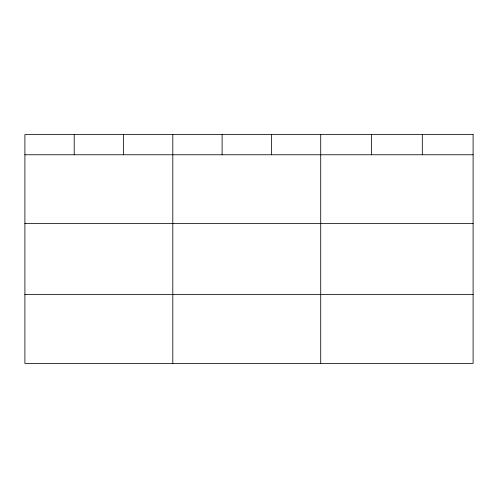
<?xml version="1.0" encoding="UTF-8"?>
<svg xmlns="http://www.w3.org/2000/svg" width="498" height="498" viewBox="0 0 498 498"><rect width="100%" height="100%" fill="white"/><g stroke="black" fill="none" stroke-linecap="round" stroke-linejoin="round"><path stroke-width="0.75" d="M24.9 154.766L473.1 154.766M24.9 223.614L473.1 223.614M24.9 294.548L473.1 294.548M422.304 134.603L422.304 154.766M371.508 134.603L371.508 154.766M320.712 134.603L320.712 363.397M271.41 134.603L271.41 154.766M222.108 134.603L222.108 154.766M172.806 134.603L172.806 363.397M123.504 134.603L123.504 154.766M74.202 134.603L74.202 154.766M473.1 134.603L24.9 134.603L24.9 363.397L473.1 363.397L473.1 134.603"/></g></svg>
